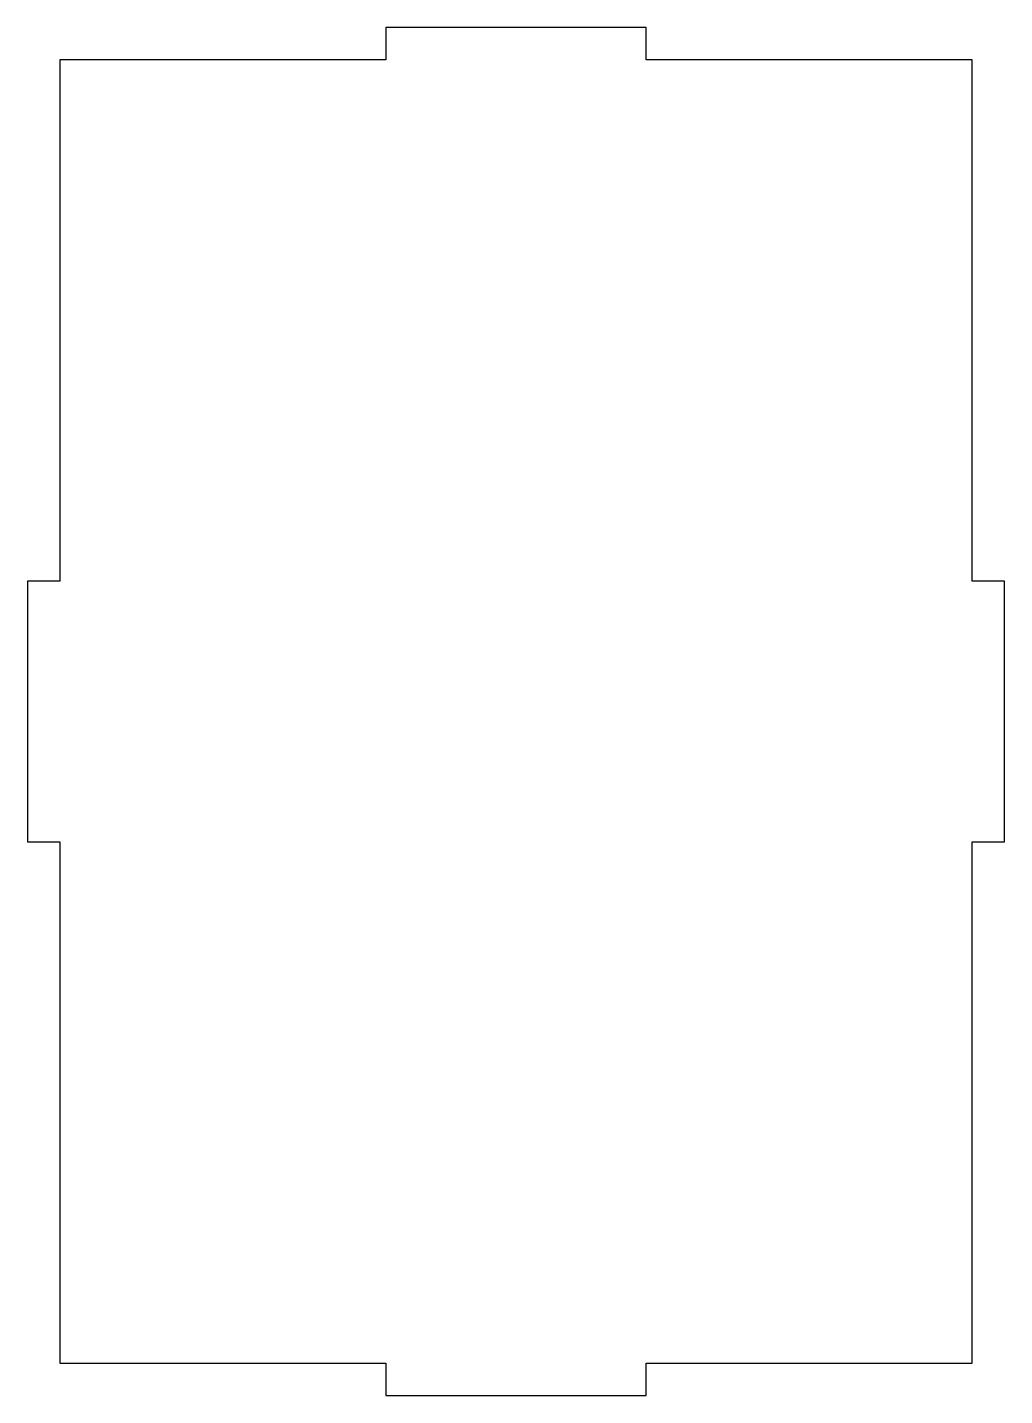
# Model space of a CAD drawing. Header units: millimetres. Extents: x -75 to 75, y -105 to 105.
import ezdxf

# ---------------------------------------------------------------- set-up
doc = ezdxf.new("R2010")
doc.units = ezdxf.units.MM

msp = doc.modelspace()

# ---------------------------------------------------------------- linework, layer by layer
at = {"color": 7, "linetype": 'Continuous', "lineweight": 25}
for p, q in [((-20, 105), (-20, 100)), ((20, 105), (-20, 105)), ((20, 100), (20, 105)), ((-20, 100), (-70, 100)), ((-70, 100), (-70, 20)), ((70, 100), (20, 100)), ((70, 20), (70, 100)), ((-75, 20), (-75, -20)), ((-70, 20), (-75, 20)), ((75, 20), (70, 20)), ((75, -20), (75, 20)), ((-75, -20), (-70, -20)), ((-70, -20), (-70, -100)), ((70, -20), (75, -20)), ((70, -100), (70, -20)), ((-70, -100), (-20, -100)), ((-20, -100), (-20, -105)), ((20, -100), (70, -100)), ((20, -105), (20, -100)), ((-20, -105), (20, -105))]:
    msp.add_line(p, q, dxfattribs=at)

doc.saveas('drawing.dxf')
